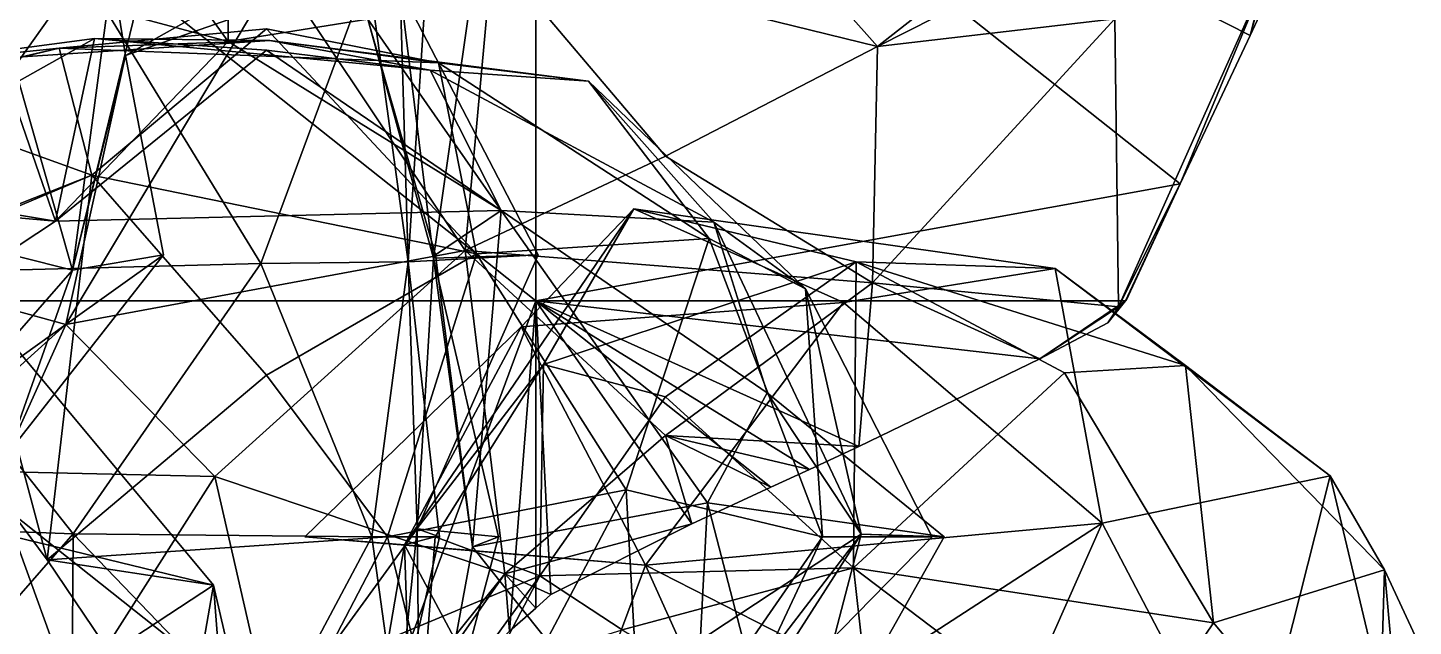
# Model space of a CAD drawing. Extents: x 290034 to 295698, y 4553723 to 4561693.
# Drawn here: x 294037.9 to 294125.4, y 4559328.9 to 4559366.7 of the extents above; entities that cross this region are included whole.
import ezdxf

# ---------------------------------------------------------------- set-up
doc = ezdxf.new("R2010")
doc.units = 0
doc.layers.add('Au_ppm_Pref_-_0_2', color=7, linetype='CONTINUOUS')

msp = doc.modelspace()

# ---------------------------------------------------------------- linework, layer by layer
at = {"layer": 'Au_ppm_Pref_-_0_2'}
for points in [[(294020, 4559389.131, 1923.13), (294070, 4559389.131, 1919.985), (294070, 4559349.446, 1915.153)], [(294070, 4559349.446, 1915.153), (294020, 4559349.446, 1918.684), (294020, 4559389.131, 1923.13)], [(294110.679, 4559356.844, 1912.659), (294070, 4559349.446, 1915.153), (294070, 4559389.131, 1919.985)], [(294070, 4559389.131, 1919.985), (294115.099, 4559366.221, 1913.602), (294110.679, 4559356.844, 1912.659)], [(294070, 4559389.131, 1919.985), (294117.508, 4559375.631, 1914.696), (294115.099, 4559366.221, 1913.602)], [(294050.459, 4559384.718, 1792.854), (294050.563, 4559365.829, 1797.026), (294040.375, 4559379.944, 1796.928)], [(294050.459, 4559384.718, 1792.854), (294059.381, 4559367.239, 1793.283), (294050.563, 4559365.829, 1797.026)], [(294034.236, 4559370.188, 1796.57), (294040.375, 4559379.944, 1796.928), (294050.563, 4559365.829, 1797.026)], [(294109.386, 4559379.499, 1900.584), (294091.57, 4559365.531, 1899.491), (294106.55, 4559367.26, 1905.361)], [(294091.57, 4559365.531, 1899.491), (294109.386, 4559379.499, 1900.584), (294102.6, 4559371.124, 1895.029)], [(294091.57, 4559365.531, 1899.491), (294080.677, 4559377.78, 1895.995), (294067.244, 4559371.493, 1900.931)], [(294102.6, 4559371.124, 1895.029), (294080.677, 4559377.78, 1895.995), (294091.57, 4559365.531, 1899.491)], [(294117.508, 4559375.631, 1914.696), (294116.875, 4559370.032, 1913.986), (294115.099, 4559366.221, 1913.602)], [(294053.705, 4559370.369, 1905.964), (294065.518, 4559352.625, 1906.302), (294067.244, 4559371.493, 1900.931)], [(294067.244, 4559371.493, 1900.931), (294065.518, 4559352.625, 1906.302), (294078.172, 4559358.602, 1902.661)], [(294078.172, 4559358.602, 1902.661), (294091.57, 4559365.531, 1899.491), (294067.244, 4559371.493, 1900.931)], [(294027.771, 4559351.156, 1769.43), (294041.339, 4559370.269, 1769.307), (294020.908, 4559370.188, 1767.217)], [(294024.924, 4559355.791, 1796.161), (294034.236, 4559370.188, 1796.57), (294039.657, 4559354.478, 1799.88)], [(294035.358, 4559370.188, 1891.07), (294026.809, 4559354.882, 1889.998), (294040.725, 4559351.39, 1894.554)], [(294027.771, 4559351.156, 1769.43), (294052.619, 4559351.819, 1771.304), (294041.339, 4559370.269, 1769.307)], [(294034.236, 4559370.188, 1796.57), (294050.563, 4559365.829, 1797.026), (294039.657, 4559354.478, 1799.88)], [(294045.308, 4559370.188, 1894.645), (294035.358, 4559370.188, 1891.07), (294040.725, 4559351.39, 1894.554)], [(294044.07, 4559364.962, 1900.584), (294040.321, 4559347.949, 1905.075), (294053.705, 4559370.369, 1905.964)], [(294053.705, 4559370.369, 1905.964), (294040.321, 4559347.949, 1905.075), (294065.518, 4559352.625, 1906.302)], [(294040.725, 4559351.39, 1894.554), (294043.23, 4559370.188, 1899.238), (294045.308, 4559370.188, 1894.645)], [(294043.23, 4559370.188, 1899.238), (294040.725, 4559351.39, 1894.554), (294044.07, 4559364.962, 1900.584)], [(294052.619, 4559351.819, 1771.304), (294059.415, 4559370.188, 1772.822), (294041.339, 4559370.269, 1769.307)], [(294043.23, 4559370.188, 1899.238), (294044.07, 4559364.962, 1900.584), (294059.062, 4559370.188, 1900.584)], [(294059.062, 4559370.188, 1900.584), (294044.07, 4559364.962, 1900.584), (294053.705, 4559370.369, 1905.964)], [(294061.927, 4559351.909, 1776.084), (294059.415, 4559370.188, 1772.822), (294052.619, 4559351.819, 1771.304)], [(294066.123, 4559370.188, 1787.737), (294063.535, 4559352.15, 1788.09), (294059.381, 4559367.239, 1793.283)], [(294061.927, 4559351.909, 1776.084), (294063.116, 4559370.188, 1775.858), (294059.415, 4559370.188, 1772.822)], [(294063.535, 4559352.15, 1788.09), (294066.123, 4559370.188, 1787.737), (294061.43, 4559369.166, 1781.698)], [(294061.927, 4559351.909, 1776.084), (294061.43, 4559369.166, 1781.698), (294063.116, 4559370.188, 1775.858)], [(294106.55, 4559367.26, 1905.361), (294106.776, 4559349.066, 1911.394), (294116.138, 4559369.98, 1912.484)], [(294116.138, 4559369.98, 1912.484), (294106.776, 4559349.066, 1911.394), (294110.679, 4559356.844, 1912.659)], [(294116.138, 4559369.98, 1912.484), (294110.679, 4559356.844, 1912.659), (294115.099, 4559366.221, 1913.602)], [(294116.138, 4559369.98, 1912.484), (294115.099, 4559366.221, 1913.602), (294116.875, 4559370.032, 1913.986)], [(294061.43, 4559369.166, 1781.698), (294070.136, 4559352.37, 1781.797), (294063.535, 4559352.15, 1788.09)], [(294070.136, 4559352.37, 1781.797), (294061.43, 4559369.166, 1781.698), (294061.927, 4559351.909, 1776.084)], [(294052.974, 4559366.631, 1822.187), (294041.951, 4559357.401, 1824.549), (294039.899, 4559365.419, 1817.932)], [(294039.899, 4559365.419, 1817.932), (294063.852, 4559364.486, 1816.344), (294052.974, 4559366.631, 1822.187)], [(294041.951, 4559357.401, 1824.549), (294052.974, 4559366.631, 1822.187), (294066.238, 4559352.43, 1823.69)], [(294050.563, 4559365.829, 1797.026), (294059.381, 4559367.239, 1793.283), (294067.805, 4559355.153, 1799.355)], [(294063.852, 4559364.486, 1816.344), (294066.238, 4559352.43, 1823.69), (294052.974, 4559366.631, 1822.187)], [(294063.535, 4559352.15, 1788.09), (294063.649, 4559352.37, 1793.676), (294059.381, 4559367.239, 1793.283)], [(294059.381, 4559367.239, 1793.283), (294063.649, 4559352.37, 1793.676), (294067.805, 4559355.153, 1799.355)], [(294091.245, 4559350.587, 1906.256), (294106.776, 4559349.066, 1911.394), (294106.55, 4559367.26, 1905.361)], [(294106.55, 4559367.26, 1905.361), (294091.57, 4559365.531, 1899.491), (294091.245, 4559350.587, 1906.256)], [(294029.251, 4559364.322, 1812.754), (294025.704, 4559356.81, 1805.216), (294042.126, 4559366.036, 1806.113)], [(294025.704, 4559356.81, 1805.216), (294039.657, 4559354.478, 1799.88), (294042.126, 4559366.036, 1806.113)], [(294029.251, 4559364.322, 1812.754), (294042.126, 4559366.036, 1806.113), (294053.2, 4559365.902, 1811.347)], [(294039.899, 4559365.419, 1817.932), (294029.251, 4559364.322, 1812.754), (294053.2, 4559365.902, 1811.347)], [(294052.974, 4559365.285, 1801.25), (294042.126, 4559366.036, 1806.113), (294039.657, 4559354.478, 1799.88)], [(294050.563, 4559365.829, 1797.026), (294067.805, 4559355.153, 1799.355), (294039.657, 4559354.478, 1799.88)], [(294039.899, 4559365.419, 1817.932), (294053.2, 4559365.902, 1811.347), (294063.852, 4559364.486, 1816.344)], [(294053.2, 4559365.902, 1811.347), (294042.126, 4559366.036, 1806.113), (294063.316, 4559364.022, 1806.546)], [(294063.316, 4559364.022, 1806.546), (294042.126, 4559366.036, 1806.113), (294052.974, 4559365.285, 1801.25)], [(294053.2, 4559365.902, 1811.347), (294073.32, 4559363.326, 1811.494), (294063.852, 4559364.486, 1816.344)], [(294073.32, 4559363.326, 1811.494), (294053.2, 4559365.902, 1811.347), (294063.316, 4559364.022, 1806.546)], [(294027.775, 4559362.513, 1820.815), (294021.562, 4559361.158, 1817.433), (294039.899, 4559365.419, 1817.932)], [(294039.899, 4559365.419, 1817.932), (294021.562, 4559361.158, 1817.433), (294029.251, 4559364.322, 1812.754)], [(294039.899, 4559365.419, 1817.932), (294041.951, 4559357.401, 1824.549), (294027.775, 4559362.513, 1820.815)], [(294067.805, 4559355.153, 1799.355), (294052.974, 4559365.285, 1801.25), (294039.657, 4559354.478, 1799.88)], [(294044.07, 4559364.962, 1900.584), (294046.473, 4559352.37, 1900.584), (294040.321, 4559347.949, 1905.075)], [(294044.07, 4559364.962, 1900.584), (294040.725, 4559351.39, 1894.554), (294046.473, 4559352.37, 1900.584)], [(294052.974, 4559365.285, 1801.25), (294067.805, 4559355.153, 1799.355), (294063.316, 4559364.022, 1806.546)], [(294091.57, 4559365.531, 1899.491), (294078.172, 4559358.602, 1902.661), (294091.245, 4559350.587, 1906.256)], [(294063.316, 4559364.022, 1806.546), (294081.237, 4559354.431, 1805.426), (294073.32, 4559363.326, 1811.494)], [(294081.237, 4559354.431, 1805.426), (294063.316, 4559364.022, 1806.546), (294067.805, 4559355.153, 1799.355)], [(294080.947, 4559353.39, 1817.367), (294066.238, 4559352.43, 1823.69), (294063.852, 4559364.486, 1816.344)], [(294073.32, 4559363.326, 1811.494), (294080.947, 4559353.39, 1817.367), (294063.852, 4559364.486, 1816.344)], [(294087.018, 4559350.211, 1811.494), (294080.947, 4559353.39, 1817.367), (294073.32, 4559363.326, 1811.494)], [(294073.32, 4559363.326, 1811.494), (294081.237, 4559354.431, 1805.426), (294087.018, 4559350.211, 1811.494)], [(294027.775, 4559362.513, 1820.815), (294041.951, 4559357.401, 1824.549), (294019.206, 4559348.408, 1823.223)], [(294078.172, 4559358.602, 1902.661), (294065.518, 4559352.625, 1906.302), (294091.245, 4559350.587, 1906.256)], [(294019.206, 4559348.408, 1823.223), (294041.951, 4559357.401, 1824.549), (294026.061, 4559350.667, 1829.119)], [(294039.128, 4559333.09, 1829.253), (294026.061, 4559350.667, 1829.119), (294041.951, 4559357.401, 1824.549)], [(294039.128, 4559333.09, 1829.253), (294041.951, 4559357.401, 1824.549), (294052.974, 4559344.753, 1826.773)], [(294041.951, 4559357.401, 1824.549), (294066.238, 4559352.43, 1823.69), (294052.974, 4559344.753, 1826.773)], [(294025.704, 4559356.81, 1805.216), (294021.946, 4559342.796, 1799.615), (294039.657, 4559354.478, 1799.88)], [(294110.679, 4559356.844, 1912.659), (294107.229, 4559349.446, 1912.046), (294070, 4559349.446, 1915.153)], [(294110.679, 4559356.844, 1912.659), (294106.776, 4559349.066, 1911.394), (294107.289, 4559349.52, 1912.05)], [(294110.679, 4559356.844, 1912.659), (294107.289, 4559349.52, 1912.05), (294107.229, 4559349.446, 1912.046)], [(294024.924, 4559355.791, 1796.161), (294039.657, 4559354.478, 1799.88), (294021.946, 4559342.796, 1799.615)], [(294061.69, 4559334.033, 1864.847), (294076.169, 4559355.272, 1864.69), (294069.07, 4559347.814, 1869.232)], [(294076.169, 4559355.272, 1864.69), (294061.69, 4559334.033, 1864.847), (294070.485, 4559345.423, 1859.009)], [(294089.409, 4559349.347, 1870.217), (294069.07, 4559347.814, 1869.232), (294076.169, 4559355.272, 1864.69)], [(294090.224, 4559351.916, 1859.29), (294076.169, 4559355.272, 1864.69), (294070.485, 4559345.423, 1859.009)], [(294076.169, 4559355.272, 1864.69), (294102.779, 4559351.502, 1865.028), (294089.409, 4559349.347, 1870.217)], [(294102.779, 4559351.502, 1865.028), (294076.169, 4559355.272, 1864.69), (294090.224, 4559351.916, 1859.29)], [(294026.809, 4559354.882, 1889.998), (294027.422, 4559336.182, 1895.021), (294040.725, 4559351.39, 1894.554)], [(294065.995, 4559333.916, 1793.908), (294067.805, 4559355.153, 1799.355), (294063.649, 4559352.37, 1793.676)], [(294065.995, 4559333.916, 1793.908), (294080.83, 4559336.696, 1797.648), (294067.805, 4559355.153, 1799.355)], [(294081.237, 4559354.431, 1805.426), (294067.805, 4559355.153, 1799.355), (294084.593, 4559343.632, 1799.615)], [(294080.83, 4559336.696, 1797.648), (294084.593, 4559343.632, 1799.615), (294067.805, 4559355.153, 1799.355)], [(294090.538, 4559334.703, 1805.523), (294087.018, 4559350.211, 1811.494), (294081.237, 4559354.431, 1805.426)], [(294090.538, 4559334.703, 1805.523), (294081.237, 4559354.431, 1805.426), (294084.593, 4559343.632, 1799.615)], [(294030.155, 4559338.804, 1909.063), (294040.321, 4559347.949, 1905.075), (294019.99, 4559353.548, 1906.421)], [(294019.99, 4559353.548, 1906.421), (294040.321, 4559347.949, 1905.075), (294027.775, 4559338.968, 1905.051)], [(294049.711, 4559338.364, 1907.377), (294065.518, 4559352.625, 1906.302), (294040.321, 4559347.949, 1905.075)], [(294065.518, 4559352.625, 1906.302), (294049.711, 4559338.364, 1907.377), (294068.03, 4559332.217, 1911.217)], [(294065.518, 4559352.625, 1906.302), (294068.03, 4559332.217, 1911.217), (294078.172, 4559340.937, 1908.652)], [(294065.518, 4559352.625, 1906.302), (294078.172, 4559340.937, 1908.652), (294091.245, 4559350.587, 1906.256)], [(294075.699, 4559337.506, 1822.264), (294066.238, 4559352.43, 1823.69), (294080.947, 4559353.39, 1817.367)], [(294080.947, 4559353.39, 1817.367), (294088.083, 4559334.552, 1816.683), (294075.699, 4559337.506, 1822.264)], [(294087.018, 4559350.211, 1811.494), (294088.083, 4559334.552, 1816.683), (294080.947, 4559353.39, 1817.367)], [(294040.783, 4559334.724, 1770.382), (294052.619, 4559351.819, 1771.304), (294027.771, 4559351.156, 1769.43)], [(294036.657, 4559339.81, 1900.584), (294040.321, 4559347.949, 1905.075), (294046.473, 4559352.37, 1900.584)], [(294046.473, 4559352.37, 1900.584), (294040.725, 4559351.39, 1894.554), (294036.657, 4559339.81, 1900.584)], [(294040.783, 4559334.724, 1770.382), (294059.629, 4559334.552, 1772.721), (294052.619, 4559351.819, 1771.304)], [(294061.927, 4559351.909, 1776.084), (294052.619, 4559351.819, 1771.304), (294059.629, 4559334.552, 1772.721)], [(294060.621, 4559334.552, 1826.978), (294052.974, 4559344.753, 1826.773), (294066.238, 4559352.43, 1823.69)], [(294061.927, 4559351.909, 1776.084), (294059.629, 4559334.552, 1772.721), (294063.914, 4559334.552, 1775.858)], [(294075.699, 4559337.506, 1822.264), (294060.621, 4559334.552, 1826.978), (294066.238, 4559352.43, 1823.69)], [(294062.506, 4559335.052, 1781.721), (294070.136, 4559352.37, 1781.797), (294061.927, 4559351.909, 1776.084)], [(294062.506, 4559335.052, 1781.721), (294061.927, 4559351.909, 1776.084), (294063.914, 4559334.552, 1775.858)], [(294062.506, 4559335.052, 1781.721), (294063.535, 4559352.15, 1788.09), (294070.136, 4559352.37, 1781.797)], [(294067.638, 4559334.552, 1787.737), (294063.535, 4559352.15, 1788.09), (294062.506, 4559335.052, 1781.721)], [(294065.995, 4559333.916, 1793.908), (294063.649, 4559352.37, 1793.676), (294063.535, 4559352.15, 1788.09)], [(294063.535, 4559352.15, 1788.09), (294067.638, 4559334.552, 1787.737), (294065.995, 4559333.916, 1793.908)], [(294070.485, 4559345.423, 1859.009), (294078.172, 4559343.388, 1856.063), (294090.224, 4559351.916, 1859.29)], [(294090.224, 4559351.916, 1859.29), (294078.172, 4559343.388, 1856.063), (294090.054, 4559332.593, 1854.512)], [(294090.054, 4559332.593, 1854.512), (294103.371, 4559344.902, 1855.559), (294090.224, 4559351.916, 1859.29)], [(294102.779, 4559351.502, 1865.028), (294090.224, 4559351.916, 1859.29), (294111.024, 4559345.375, 1859.009)], [(294090.224, 4559351.916, 1859.29), (294103.371, 4559344.902, 1855.559), (294111.024, 4559345.375, 1859.009)], [(294040.783, 4559334.724, 1770.382), (294027.771, 4559351.156, 1769.43), (294016.335, 4559335.645, 1770.829)], [(294036.657, 4559339.81, 1900.584), (294040.725, 4559351.39, 1894.554), (294027.422, 4559336.182, 1895.021)], [(294105.749, 4559335.403, 1872.35), (294089.409, 4559349.347, 1870.217), (294102.779, 4559351.502, 1865.028)], [(294120.153, 4559338.396, 1865.475), (294105.749, 4559335.403, 1872.35), (294102.779, 4559351.502, 1865.028)], [(294102.779, 4559351.502, 1865.028), (294111.024, 4559345.375, 1859.009), (294120.153, 4559338.396, 1865.475)], [(294039.128, 4559333.09, 1829.253), (294034.806, 4559349.292, 1835.251), (294026.061, 4559350.667, 1829.119)], [(294090.382, 4559340.241, 1912.163), (294091.245, 4559350.587, 1906.256), (294078.172, 4559340.937, 1908.652)], [(294090.538, 4559334.703, 1805.523), (294095.028, 4559334.552, 1811.494), (294087.018, 4559350.211, 1811.494)], [(294087.018, 4559350.211, 1811.494), (294095.028, 4559334.552, 1811.494), (294088.083, 4559334.552, 1816.683)], [(294101.828, 4559345.796, 1911.986), (294091.245, 4559350.587, 1906.256), (294090.382, 4559340.241, 1912.163)], [(294106.776, 4559349.066, 1911.394), (294091.245, 4559350.587, 1906.256), (294101.828, 4559345.796, 1911.986)], [(294020, 4559349.446, 1918.684), (294058.648, 4559318.771, 1911.707), (294020, 4559309.761, 1914.295)], [(294020, 4559349.446, 1918.684), (294070, 4559349.446, 1915.153), (294058.648, 4559318.771, 1911.707)], [(294037.072, 4559334.552, 1840.678), (294034.806, 4559349.292, 1835.251), (294049.632, 4559331.493, 1835.251)], [(294049.632, 4559331.493, 1835.251), (294034.806, 4559349.292, 1835.251), (294039.128, 4559333.09, 1829.253)], [(294058.648, 4559318.771, 1911.707), (294070, 4559349.446, 1915.153), (294068.331, 4559328.586, 1912.382)], [(294068.331, 4559328.586, 1912.382), (294070, 4559349.446, 1915.153), (294070, 4559330.045, 1912.466)], [(294069.07, 4559347.814, 1869.232), (294089.409, 4559349.347, 1870.217), (294076.91, 4559332.75, 1872.494)], [(294070, 4559349.446, 1915.153), (294070.936, 4559330.894, 1912.505), (294070, 4559330.045, 1912.466)], [(294070, 4559349.446, 1915.153), (294079.85, 4559335.361, 1912.368), (294070.936, 4559330.894, 1912.505)], [(294070, 4559349.446, 1915.153), (294084.827, 4559337.677, 1912.267), (294079.85, 4559335.361, 1912.368)], [(294084.827, 4559337.677, 1912.267), (294070, 4559349.446, 1915.153), (294087.264, 4559338.805, 1912.222)], [(294087.264, 4559338.805, 1912.222), (294070, 4559349.446, 1915.153), (294090.382, 4559340.241, 1912.163)], [(294090.382, 4559340.241, 1912.163), (294070, 4559349.446, 1915.153), (294101.828, 4559345.796, 1911.986)], [(294101.828, 4559345.796, 1911.986), (294070, 4559349.446, 1915.153), (294107.229, 4559349.446, 1912.046)], [(294089.409, 4559349.347, 1870.217), (294105.749, 4559335.403, 1872.35), (294076.91, 4559332.75, 1872.494)], [(294101.828, 4559345.796, 1911.986), (294107.229, 4559349.446, 1912.046), (294106.113, 4559348.073, 1911.947)], [(294107.229, 4559349.446, 1912.046), (294106.776, 4559349.066, 1911.394), (294106.113, 4559348.073, 1911.947)], [(294107.289, 4559349.52, 1912.05), (294106.776, 4559349.066, 1911.394), (294107.229, 4559349.446, 1912.046)], [(294106.776, 4559349.066, 1911.394), (294101.828, 4559345.796, 1911.986), (294106.113, 4559348.073, 1911.947)], [(294027.775, 4559338.968, 1905.051), (294040.321, 4559347.949, 1905.075), (294036.657, 4559339.81, 1900.584)], [(294049.711, 4559338.364, 1907.377), (294040.321, 4559347.949, 1905.075), (294030.155, 4559338.804, 1909.063)], [(294061.69, 4559334.033, 1864.847), (294069.07, 4559347.814, 1869.232), (294055.398, 4559334.552, 1870.503)], [(294055.398, 4559334.552, 1870.503), (294069.07, 4559347.814, 1869.232), (294076.91, 4559332.75, 1872.494)], [(294060.621, 4559334.552, 1826.978), (294039.128, 4559333.09, 1829.253), (294052.974, 4559344.753, 1826.773)], [(294070.485, 4559345.423, 1859.009), (294061.69, 4559334.033, 1864.847), (294063.632, 4559334.552, 1859.009)], [(294070.239, 4559332.091, 1854.449), (294070.485, 4559345.423, 1859.009), (294063.632, 4559334.552, 1859.009)], [(294070.239, 4559332.091, 1854.449), (294078.172, 4559343.388, 1856.063), (294070.485, 4559345.423, 1859.009)], [(294090.054, 4559332.593, 1854.512), (294112.779, 4559329.11, 1854.436), (294103.371, 4559344.902, 1855.559)], [(294111.024, 4559345.375, 1859.009), (294103.371, 4559344.902, 1855.559), (294112.779, 4559329.11, 1854.436)], [(294123.578, 4559332.467, 1859.829), (294120.153, 4559338.396, 1865.475), (294111.024, 4559345.375, 1859.009)], [(294123.578, 4559332.467, 1859.829), (294111.024, 4559345.375, 1859.009), (294112.779, 4559329.11, 1854.436)], [(294070.239, 4559332.091, 1854.449), (294090.054, 4559332.593, 1854.512), (294078.172, 4559343.388, 1856.063)], [(294080.83, 4559336.696, 1797.648), (294095.781, 4559334.552, 1799.615), (294084.593, 4559343.632, 1799.615)], [(294090.538, 4559334.703, 1805.523), (294084.593, 4559343.632, 1799.615), (294095.781, 4559334.552, 1799.615)], [(294078.172, 4559340.937, 1908.652), (294068.03, 4559332.217, 1911.217), (294079.85, 4559335.361, 1912.368)], [(294078.172, 4559340.937, 1908.652), (294079.85, 4559335.361, 1912.368), (294084.827, 4559337.677, 1912.267)], [(294078.172, 4559340.937, 1908.652), (294084.827, 4559337.677, 1912.267), (294087.264, 4559338.805, 1912.222)], [(294090.382, 4559340.241, 1912.163), (294078.172, 4559340.937, 1908.652), (294087.264, 4559338.805, 1912.222)], [(294030.155, 4559338.804, 1909.063), (294025.124, 4559318.023, 1910.773), (294040.375, 4559323.655, 1908.83)], [(294049.711, 4559338.364, 1907.377), (294030.155, 4559338.804, 1909.063), (294040.375, 4559323.655, 1908.83)], [(294049.711, 4559338.364, 1907.377), (294040.375, 4559323.655, 1908.83), (294054.878, 4559315.813, 1911.193)], [(294054.878, 4559315.813, 1911.193), (294068.03, 4559332.217, 1911.217), (294049.711, 4559338.364, 1907.377)], [(294114.957, 4559317.821, 1870.673), (294105.749, 4559335.403, 1872.35), (294120.153, 4559338.396, 1865.475)], [(294114.957, 4559317.821, 1870.673), (294120.153, 4559338.396, 1865.475), (294124.804, 4559318.851, 1864.359)], [(294124.804, 4559318.851, 1864.359), (294120.153, 4559338.396, 1865.475), (294123.578, 4559332.467, 1859.829)], [(294064.928, 4559317.1, 1823.338), (294060.621, 4559334.552, 1826.978), (294075.699, 4559337.506, 1822.264)], [(294076.772, 4559318.16, 1816.712), (294064.928, 4559317.1, 1823.338), (294075.699, 4559337.506, 1822.264)], [(294076.772, 4559318.16, 1816.712), (294075.699, 4559337.506, 1822.264), (294088.083, 4559334.552, 1816.683)], [(294065.995, 4559333.916, 1793.908), (294079.77, 4559316.596, 1793.474), (294080.83, 4559336.696, 1797.648)], [(294080.83, 4559336.696, 1797.648), (294079.77, 4559316.596, 1793.474), (294085.935, 4559317.049, 1799.615)], [(294080.83, 4559336.696, 1797.648), (294085.935, 4559317.049, 1799.615), (294095.781, 4559334.552, 1799.615)], [(294040.783, 4559334.724, 1770.382), (294016.335, 4559335.645, 1770.829), (294027.775, 4559319.823, 1770.948)], [(294079.85, 4559335.361, 1912.368), (294068.03, 4559332.217, 1911.217), (294070.936, 4559330.894, 1912.505)], [(294105.749, 4559335.403, 1872.35), (294090.771, 4559325.681, 1873.87), (294076.91, 4559332.75, 1872.494)], [(294090.771, 4559325.681, 1873.87), (294105.749, 4559335.403, 1872.35), (294097.489, 4559316.734, 1874.054)], [(294097.489, 4559316.734, 1874.054), (294105.749, 4559335.403, 1872.35), (294114.957, 4559317.821, 1870.673)], [(294040.783, 4559334.724, 1770.382), (294027.775, 4559319.823, 1770.948), (294040.655, 4559316.471, 1775.681)], [(294040.375, 4559325.396, 1838.139), (294028.374, 4559316.283, 1841.39), (294037.072, 4559334.552, 1840.678)], [(294049.632, 4559331.493, 1835.251), (294040.375, 4559325.396, 1838.139), (294037.072, 4559334.552, 1840.678)], [(294050.84, 4559315.736, 1829.697), (294039.128, 4559333.09, 1829.253), (294060.621, 4559334.552, 1826.978)], [(294040.783, 4559334.724, 1770.382), (294040.655, 4559316.471, 1775.681), (294052.974, 4559322.031, 1771.685)], [(294040.783, 4559334.724, 1770.382), (294052.974, 4559322.031, 1771.685), (294059.629, 4559334.552, 1772.721)], [(294050.84, 4559315.736, 1829.697), (294060.621, 4559334.552, 1826.978), (294064.928, 4559317.1, 1823.338)], [(294062.703, 4559316.082, 1789.307), (294062.506, 4559335.052, 1781.721), (294052.535, 4559321.352, 1781.694)], [(294062.506, 4559335.052, 1781.721), (294061.263, 4559322.829, 1775.858), (294052.535, 4559321.352, 1781.694)], [(294061.263, 4559322.829, 1775.858), (294059.629, 4559334.552, 1772.721), (294052.974, 4559322.031, 1771.685)], [(294076.91, 4559332.75, 1872.494), (294061.69, 4559334.033, 1864.847), (294055.398, 4559334.552, 1870.503)], [(294061.263, 4559322.829, 1775.858), (294063.914, 4559334.552, 1775.858), (294059.629, 4559334.552, 1772.721)], [(294062.506, 4559335.052, 1781.721), (294063.914, 4559334.552, 1775.858), (294061.263, 4559322.829, 1775.858)], [(294061.69, 4559334.033, 1864.847), (294062.265, 4559316.815, 1859.743), (294063.632, 4559334.552, 1859.009)], [(294070.239, 4559332.091, 1854.449), (294063.632, 4559334.552, 1859.009), (294062.265, 4559316.815, 1859.743)], [(294062.703, 4559316.082, 1789.307), (294067.638, 4559334.552, 1787.737), (294062.506, 4559335.052, 1781.721)], [(294062.703, 4559316.082, 1789.307), (294065.995, 4559333.916, 1793.908), (294067.638, 4559334.552, 1787.737)], [(294090.538, 4559334.703, 1805.523), (294076.403, 4559316.263, 1805.184), (294081.72, 4559320.935, 1811.494)], [(294090.538, 4559334.703, 1805.523), (294078.172, 4559326.569, 1802.276), (294076.403, 4559316.263, 1805.184)], [(294076.772, 4559318.16, 1816.712), (294088.083, 4559334.552, 1816.683), (294081.72, 4559320.935, 1811.494)], [(294090.538, 4559334.703, 1805.523), (294085.935, 4559317.049, 1799.615), (294078.172, 4559326.569, 1802.276)], [(294090.538, 4559334.703, 1805.523), (294081.72, 4559320.935, 1811.494), (294095.028, 4559334.552, 1811.494)], [(294081.72, 4559320.935, 1811.494), (294088.083, 4559334.552, 1816.683), (294095.028, 4559334.552, 1811.494)], [(294090.538, 4559334.703, 1805.523), (294095.781, 4559334.552, 1799.615), (294085.935, 4559317.049, 1799.615)], [(294070.939, 4559316.734, 1870.353), (294058.723, 4559316.734, 1864.948), (294061.69, 4559334.033, 1864.847)], [(294061.69, 4559334.033, 1864.847), (294058.723, 4559316.734, 1864.948), (294062.265, 4559316.815, 1859.743)], [(294076.91, 4559332.75, 1872.494), (294070.939, 4559316.734, 1870.353), (294061.69, 4559334.033, 1864.847)], [(294062.703, 4559316.082, 1789.307), (294079.77, 4559316.596, 1793.474), (294065.995, 4559333.916, 1793.908)], [(294049.632, 4559331.493, 1835.251), (294039.128, 4559333.09, 1829.253), (294050.84, 4559315.736, 1829.697)], [(294070.239, 4559332.091, 1854.449), (294075.437, 4559328.676, 1847.799), (294090.054, 4559332.593, 1854.512)], [(294070.939, 4559316.734, 1870.353), (294076.91, 4559332.75, 1872.494), (294084.143, 4559316.734, 1874.012)], [(294075.437, 4559328.676, 1847.799), (294091.561, 4559319.105, 1846.59), (294090.054, 4559332.593, 1854.512)], [(294090.771, 4559325.681, 1873.87), (294084.143, 4559316.734, 1874.012), (294076.91, 4559332.75, 1872.494)], [(294091.561, 4559319.105, 1846.59), (294106.63, 4559320.013, 1851.919), (294090.054, 4559332.593, 1854.512)], [(294090.054, 4559332.593, 1854.512), (294106.63, 4559320.013, 1851.919), (294112.779, 4559329.11, 1854.436)], [(294123.578, 4559332.467, 1859.829), (294112.779, 4559329.11, 1854.436), (294123.123, 4559316.734, 1855.637)], [(294130.882, 4559316.734, 1859.009), (294123.578, 4559332.467, 1859.829), (294123.123, 4559316.734, 1855.637)], [(294124.804, 4559318.851, 1864.359), (294123.578, 4559332.467, 1859.829), (294130.882, 4559316.734, 1859.009)], [(294070.239, 4559332.091, 1854.449), (294062.265, 4559316.815, 1859.743), (294053.097, 4559324.931, 1853.076)], [(294053.097, 4559324.931, 1853.076), (294065.573, 4559325.609, 1850.088), (294070.239, 4559332.091, 1854.449)], [(294068.03, 4559332.217, 1911.217), (294054.878, 4559315.813, 1911.193), (294058.648, 4559318.771, 1911.707)], [(294068.331, 4559328.586, 1912.382), (294068.03, 4559332.217, 1911.217), (294058.648, 4559318.771, 1911.707)], [(294070.239, 4559332.091, 1854.449), (294065.573, 4559325.609, 1850.088), (294075.437, 4559328.676, 1847.799)], [(294068.03, 4559332.217, 1911.217), (294070, 4559330.045, 1912.466), (294070.936, 4559330.894, 1912.505)], [(294070, 4559330.045, 1912.466), (294068.03, 4559332.217, 1911.217), (294068.331, 4559328.586, 1912.382)], [(294047.066, 4559316.734, 1838.406), (294040.375, 4559325.396, 1838.139), (294049.632, 4559331.493, 1835.251)], [(294053.038, 4559316.734, 1835.251), (294047.066, 4559316.734, 1838.406), (294049.632, 4559331.493, 1835.251)], [(294053.038, 4559316.734, 1835.251), (294049.632, 4559331.493, 1835.251), (294050.84, 4559315.736, 1829.697)], [(294112.779, 4559329.11, 1854.436), (294106.63, 4559320.013, 1851.919), (294123.123, 4559316.734, 1855.637)]]:
    msp.add_3dface(points, dxfattribs=at)

doc.saveas('drawing.dxf')
